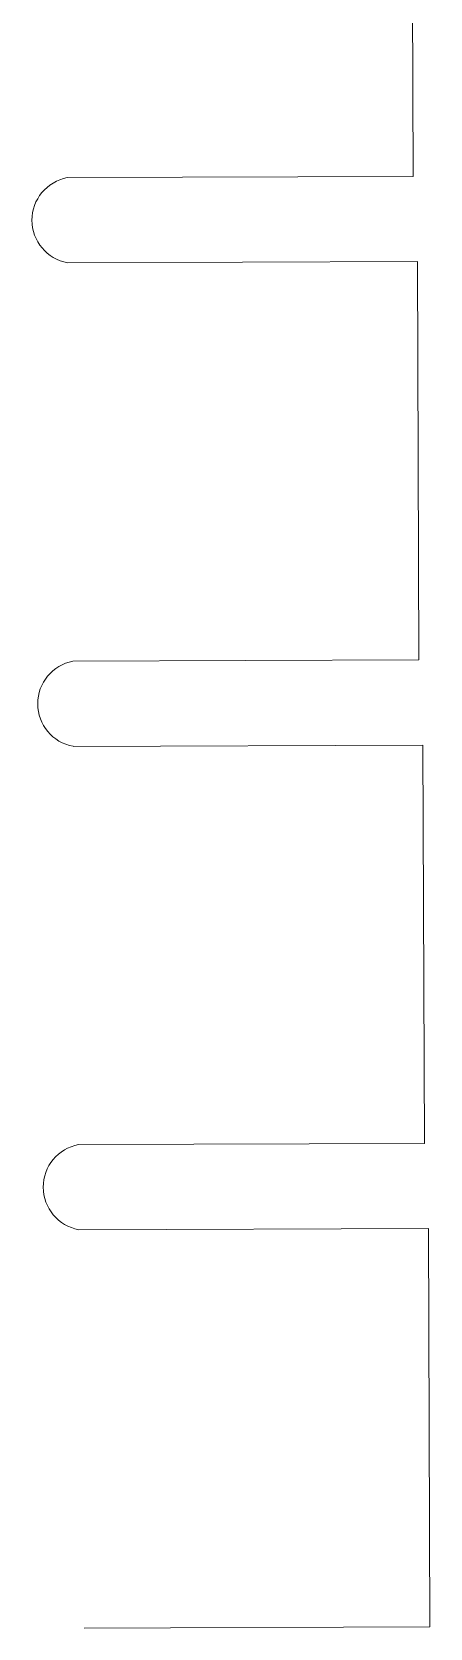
# Model space of a CAD drawing. Header units: millimetres. Extents: x 216896 to 446004, y 63591 to 243769.
# Drawn here: x 236774 to 239768, y 106694 to 118716 of the extents above; entities that cross this region are included whole.
import ezdxf

# ---------------------------------------------------------------- set-up
doc = ezdxf.new("R2010")
doc.units = ezdxf.units.MM
doc.layers.add('line pedestr', color=7, linetype='Continuous', lineweight=5, true_color=0x1c1c1c)

msp = doc.modelspace()

# ---------------------------------------------------------------- linework, layer by layer
at = {"layer": 'line pedestr'}
for p, q in [((239631, 120628), (239642, 117628)), ((239642, 117628), (237040, 117619)), ((239673, 116987), (237041, 116977)), ((239673, 116987), (239684, 113987)), ((239684, 113987), (237082, 113977)), ((239715, 113345), (237083, 113335)), ((239715, 113345), (239726, 110345)), ((239726, 110345), (237124, 110336)), ((239757, 109703), (237126, 109694)), ((239757, 109703), (239768, 106703)), ((239768, 106703), (237166, 106694))]:
    msp.add_line(p, q, dxfattribs=at)
for centre in [(237100, 117298), (237143, 113656), (237185, 110015)]:
    msp.add_arc(centre, 326, 100.7336, 259.5724, dxfattribs=at)

doc.saveas('drawing.dxf')
